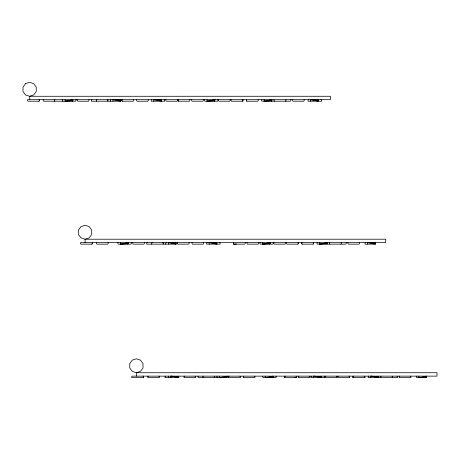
<?xml version="1.0" encoding="UTF-8"?>
<svg xmlns="http://www.w3.org/2000/svg" width="460" height="460" viewBox="0 0 460 460"><rect width="100%" height="100%" fill="white"/><g stroke="black" fill="none" stroke-linecap="round" stroke-linejoin="round"><path stroke-width="0.69" d="M92.253 242.621L92.362 243.639L91.856 244.145L80.96 244.145L80.454 243.639L80.454 242.621L385.716 242.615L385.716 239.211L85.088 239.217L80.995 237.883L78.459 234.399L78.459 230.092L80.995 226.607L85.088 225.279L89.182 226.607L91.712 230.092L91.712 234.399L89.182 237.883L85.773 238.993M143.641 377.666L143.641 376.648L143.135 376.142L143.641 376.648L143.641 377.666L131.738 377.666L131.738 376.648L132.244 376.142L437 376.136L437 372.726L136.367 372.732L132.273 371.404L129.743 367.919L129.743 363.613L132.273 360.128L136.367 358.8L140.467 360.128L142.997 363.613L142.997 367.919L140.467 371.404L137.051 372.514M189.094 242.621L189.094 243.639L188.588 244.145L177.692 244.145L177.186 243.639L177.29 242.621M39.313 99.688L39.416 100.7L38.91 101.206L28.02 101.206L27.508 100.7L27.508 99.688L178.054 99.688L177.951 100.7L178.457 101.206L189.347 101.206L189.853 100.7L189.853 99.688M228.465 377.666L228.465 376.648L228.976 376.142L228.465 376.648L228.465 377.666L240.373 377.666L240.373 376.648L239.867 376.142M233.421 242.621L233.318 243.639L233.824 244.145L244.714 244.145L245.226 243.639L245.226 242.621M273.982 99.688L273.982 100.7L274.493 101.206M298.149 242.621L298.362 243.639L297.856 244.145L286.959 244.145L286.453 243.639L286.453 242.621M329.348 242.621L329.348 243.639L329.86 244.145M349.646 377.666L349.646 376.648L349.134 376.142L349.646 376.648L349.646 377.666L337.738 377.666L337.738 376.648L338.244 376.142M352.981 377.666L352.981 376.648L353.487 376.142L352.981 376.648L352.981 377.666L364.889 377.666L364.889 376.648L364.383 376.142M161.069 99.688L161.569 100.194L161.558 101.206L153.784 99.688L153.784 101.206M216.436 242.621L216.936 243.127L216.924 244.145L209.15 242.621L209.15 244.145M214.113 377.154L214.619 377.666L226.889 377.666L227.401 377.154L227.412 376.142L219.638 377.666L219.638 376.142M317.9 99.688L318.4 100.194L318.383 101.206L310.609 99.688L310.609 101.206M320.982 376.142L321.483 376.648L321.465 377.666L313.691 376.142L313.691 377.666M378.051 376.142L378.551 376.648L378.54 377.666L370.766 376.142L370.766 377.666M313.099 244.145L313.605 242.621L313.605 243.639L313.099 244.145L302.209 244.145L301.697 243.639L301.806 242.621M284.935 376.648L284.596 377.666L296.504 377.666L296.504 376.648L295.998 376.142M72.392 101.206L72.893 100.7L72.875 99.688L65.101 101.206L65.101 99.688M151.725 99.688L151.225 100.194L151.225 101.206L164.709 101.206L164.709 100.194L164.197 99.688M214.331 101.206L215.136 99.688M127.759 244.145L128.26 243.639L128.248 242.621L120.468 244.145L120.468 242.621M271.406 101.206L271.906 100.7L271.889 99.688L264.115 101.206L264.115 99.688M308.556 99.688L308.056 100.194L308.056 101.206L321.534 101.206L321.534 100.194L321.028 99.688M207.092 242.621L206.592 243.127L206.592 244.145L220.075 244.145L220.075 243.127L219.57 242.621M269.698 244.145L270.198 243.639L270.181 242.621L262.407 244.145L262.407 242.621M326.772 244.145L327.273 243.639L327.255 242.621L319.481 244.145L319.481 242.621M272.567 377.666L273.067 377.154L273.056 376.142L265.276 377.666L265.276 376.142M311.638 376.142L311.132 376.648L311.132 377.666L324.616 377.666L324.616 376.648L324.11 376.142M368.707 376.142L368.207 376.648L368.207 377.666L397.503 377.666L397.503 376.648L396.997 376.142M54.268 101.206L54.774 100.7L54.774 99.688M38.91 101.206L39.416 100.7L39.209 99.688M91.862 99.688L91.356 100.194L91.356 101.206L120.767 101.206L120.75 100.194L120.238 99.688M96.853 99.688L96.347 100.194L96.347 101.206M107.462 100.194L107.968 99.688M231.087 99.688L231.087 100.7L231.593 101.206L242.489 101.206L242.995 100.7L242.886 99.688M147.229 242.621L146.723 243.127L146.723 244.145L176.134 244.145L176.117 243.127L175.605 242.621M152.22 242.621L151.714 243.127L151.714 244.145M162.828 243.127L163.334 242.621M148.281 376.142L147.775 376.648L147.775 377.666L159.396 377.666L159.396 376.648L158.89 376.142M165.56 376.142L165.054 376.648L165.054 377.666L178.773 377.666L178.762 376.648L178.244 376.142M184.517 376.142L184.011 376.648L184.011 377.666L195.638 377.666L195.638 376.648L195.132 376.142M365.539 242.621L365.033 243.127L365.033 244.145L375.4 244.145L375.4 243.127L374.894 242.621M243.806 376.142L243.3 376.648L243.3 377.666L254.92 377.666L254.92 376.648L254.414 376.142M298.827 376.142L298.322 376.648L298.322 377.666L309.948 377.666L309.948 376.648L309.436 376.142M325.668 376.142L325.162 376.648L325.162 377.666L336.783 377.666L336.783 376.648L336.277 376.142M399.711 376.142L399.199 376.648L399.199 377.666L410.826 377.666L410.826 376.648L410.32 376.142M418.905 376.142L418.905 377.666L426.679 376.142L426.679 377.154L426.173 377.666L416.823 377.666L416.317 377.154L416.317 376.142M91.85 244.145L92.362 243.639L92.362 242.621M242.483 101.206L242.995 100.7L242.782 99.688M285.436 101.206L285.947 100.7L285.947 99.688M297.856 244.145L298.362 243.639L298.362 242.621M340.808 244.145L341.314 243.639L341.314 242.621M381.144 376.142L380.633 376.648L380.633 377.666M110.883 99.688L110.371 100.194L110.371 101.206M166.25 242.621L165.738 243.127L165.738 244.145M168.895 376.142L168.377 376.648L168.377 377.666M207.04 99.688L207.04 101.206L214.814 99.688M65.101 101.206L72.893 100.7M207.04 101.206L214.831 100.7M264.115 101.206L271.906 100.7M120.468 244.145L128.26 243.639M262.407 244.145L270.198 243.639M319.481 244.145L327.273 243.639M219.638 377.666L227.401 377.154M265.276 377.666L273.067 377.154M418.905 377.666L426.679 377.154M233.525 242.621L233.346 243.771L233.824 244.145L236.676 244.018M246.439 99.688L246.33 100.7L246.836 101.206L257.732 101.206L258.238 100.7L258.238 99.688M121.923 99.688L121.82 100.7L122.325 101.206L133.216 101.206L133.728 100.7L133.728 99.688M246.543 99.688L246.33 100.7L246.842 101.206M301.909 242.621L301.697 243.639L302.209 244.145M122.026 99.688L121.82 100.7L122.325 101.206M261.838 99.682L261.562 100.7L262.062 101.206L290.352 101.206L290.858 100.7L290.858 99.688M177.393 242.621L177.186 243.639M317.204 242.621L316.928 243.639L317.429 244.145L345.719 244.145L346.225 243.639L346.225 242.621M178.457 101.206L177.951 100.7L178.158 99.688M204.763 99.688L204.487 100.7L204.987 101.206L217.459 101.206L217.965 100.7L217.781 99.688M260.13 242.621L259.854 243.639L260.354 244.145L272.826 244.145L273.332 243.639L273.148 242.621M177.951 99.688L330.349 99.682L330.349 96.272L29.722 96.278L29.722 99.688M75.67 99.688L77.366 99.688L77.366 100.7L77.872 101.206L88.481 101.206L88.987 100.7L88.987 99.688M178.273 99.688L177.462 99.688L177.462 100.7L176.956 101.206L166.347 101.206L165.841 100.7L165.841 99.688M75.843 99.688L76.026 100.7L75.52 101.206L43.7 101.206L43.194 100.7L43.194 99.688M131.209 242.621L131.393 243.639L130.887 244.145L118.415 244.145L117.915 243.639L117.915 242.621M276.017 376.142L276.207 377.154L275.695 377.666L263.223 377.666L262.723 377.154L262.723 376.142M310.609 99.688L318.4 100.194M153.784 99.688L161.569 100.194M112.987 101.206L112.987 99.688L120.75 100.194M367.62 244.145L367.62 242.621L375.4 243.127M209.15 242.621L216.936 243.127M168.354 244.145L168.354 242.621L176.117 243.127M370.766 376.142L378.551 376.648M313.691 376.142L321.483 376.648M170.999 377.666L170.999 376.142L178.762 376.648M294.492 377.395L296.504 377.666M112.987 99.688L120.767 101.206M367.62 242.621L375.4 244.145M168.354 242.621L176.134 244.145M170.999 376.142L178.773 377.666M217.534 377.666L217.022 377.154L217.022 376.142M392.087 376.142L392.598 376.648L392.598 377.666M107.45 99.688L107.956 100.194L107.956 101.206M162.817 242.621L163.329 243.127L163.329 244.145M203.504 377.666L202.992 377.154L202.992 376.142M63.049 101.206L62.548 100.7L62.548 99.688M364.55 376.648L364.889 377.666M233.318 242.621L233.824 244.145M359.542 242.621L359.542 243.639L359.036 244.145L348.427 244.145L347.921 243.639L347.921 242.621M304.175 99.688L304.175 100.7L303.669 101.206L293.06 101.206L292.554 100.7L292.554 99.688M285.499 242.621L285.499 243.639L284.993 244.145L274.384 244.145L273.878 243.639L273.878 242.621M258.664 242.621L258.664 243.639L258.158 244.145L247.549 244.145L247.037 243.639L247.037 242.621M230.132 99.688L230.132 100.7L229.626 101.206L219.017 101.206L218.511 100.7L218.511 99.688M214.607 376.142L214.607 377.154L214.101 377.666L198.513 377.666L198.007 377.154L198.007 376.142M203.636 242.621L203.636 243.639L203.13 244.145L192.521 244.145L192.015 243.639L192.015 242.621M203.297 99.688L203.297 100.7L202.791 101.206L192.182 101.206L191.67 100.7L191.67 99.688M148.269 99.688L148.269 100.7L147.763 101.206L137.155 101.206L136.649 100.7L136.649 99.688M144.354 242.621L144.354 243.639L143.848 244.145L133.239 244.145L132.733 243.639L132.733 242.621M136.367 372.732L136.373 376.142M108.111 242.621L108.111 243.639L107.605 244.145L96.997 244.145L96.491 243.639L96.491 242.621M85.088 239.217L85.088 242.621M284.625 376.51L284.596 377.666L284.596 376.648L285.108 376.142L284.625 376.51M25.53 83.668L23 87.153L23 91.459L25.53 94.944L29.63 96.272L33.724 94.944L36.254 91.459L36.254 87.153L33.724 83.668L29.63 82.334L25.53 83.668"/></g></svg>
